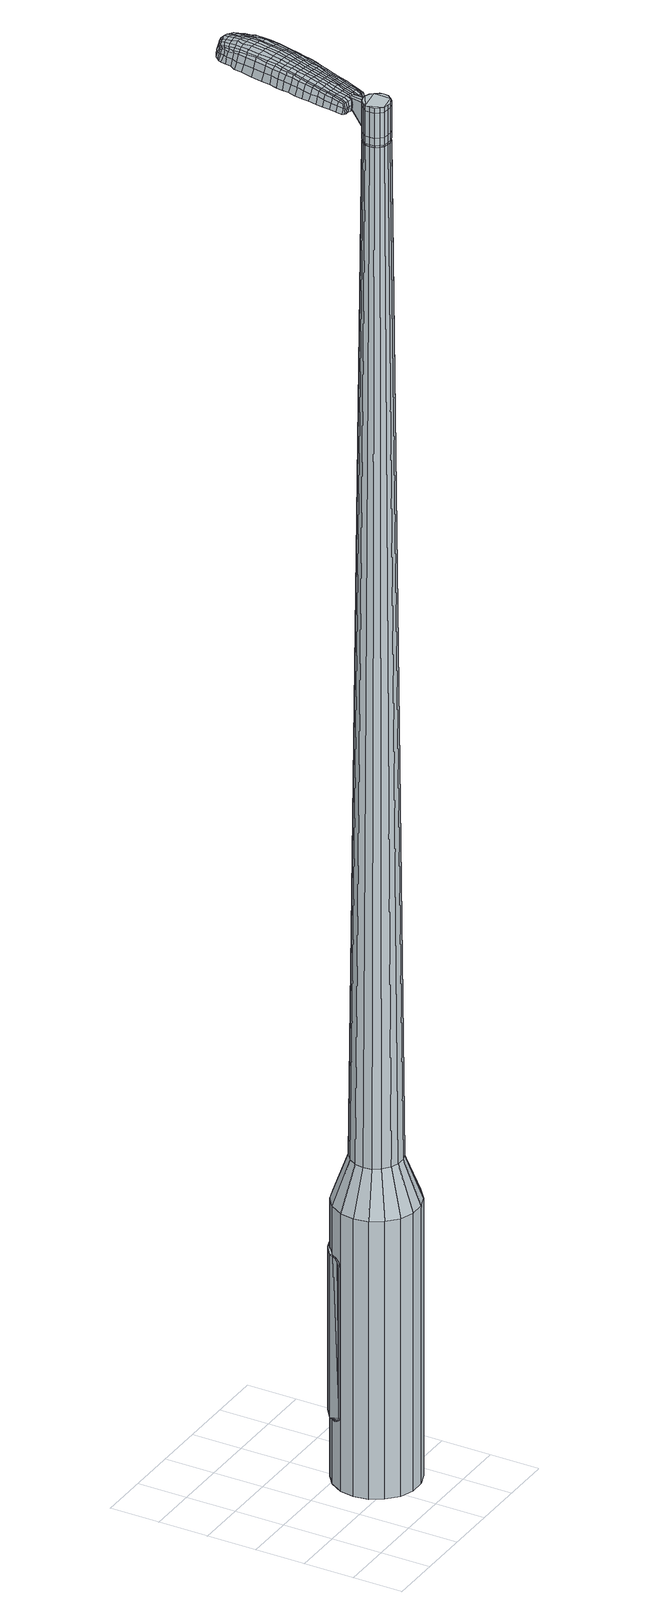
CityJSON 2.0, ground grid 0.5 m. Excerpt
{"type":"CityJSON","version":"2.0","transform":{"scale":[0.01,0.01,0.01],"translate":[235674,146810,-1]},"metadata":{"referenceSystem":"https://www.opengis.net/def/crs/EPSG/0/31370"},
"CityObjects":{
"object1":{"type":"GenericCityObject","attributes":{"cluster":643,"mean_distance_to_centroid":0.268,"new_centroid_x":235675.2,"new_centroid_y":146810.69,"mean_distance_to_camera":6.37,"H1":7.2,"H2":6.09,"Z_final":112.77,"cluster2":-1,"proj_x":235676.75,"proj_y":146810.96,"id_line":88692,"bearing_l":170.05,"distance":1.58,"orientation":"right","G_obj":80.05},"geometry":[{"type":"MultiSurface","lod":"2","boundaries":[[[0,1,2,3]],[[1,4,5,2]],[[4,6,7,5]],[[6,8,9,7]],[[8,10,11,9]],[[10,12,13,11]],[[12,14,15,13]],[[14,16,17,15]],[[16,18,19,17]],[[18,20,21,19]],[[20,22,23,21]],[[22,24,25,23]],[[24,26,27,25]],[[26,28,29,27]],[[28,30,31,29]],[[30,32,33,31]],[[32,34,35,33]],[[34,0,3,35]],[[36,37,38,39]],[[38,40,41,42]],[[41,43,42]],[[42,44,45,46]],[[45,47,46]],[[46,48,49,50]],[[49,51,50]],[[42,46,50,38]],[[50,52,39,38]],[[53,36,39]],[[2,5,7,35]],[[7,9,11,15]],[[11,13,15]],[[15,17,19,23]],[[19,21,23]],[[23,25,27,31]],[[27,29,31]],[[15,23,31,7]],[[31,33,35,7]],[[3,2,35]],[[1,0,54,55]],[[0,34,56,54]],[[34,32,57,56]],[[32,30,58,57]],[[30,28,59,58]],[[28,26,60,59]],[[26,24,61,60]],[[24,22,62,61]],[[22,20,63,62]],[[20,18,64,63]],[[18,16,65,64]],[[16,14,66,65]],[[14,12,67,66]],[[12,10,68,67]],[[10,8,69,68]],[[8,6,70,69]],[[6,4,71,70]],[[4,1,55,71]],[[55,54,72,73]],[[54,56,74,72]],[[56,57,75,74]],[[57,58,76,75]],[[58,59,77,76]],[[59,60,78,77]],[[60,61,79,78]],[[61,62,80,79]],[[62,63,81,80]],[[63,64,82,81]],[[64,65,83,82]],[[65,66,84,83]],[[66,67,85,84]],[[67,68,86,85]],[[68,69,87,86]],[[69,70,88,87]],[[70,71,89,88]],[[71,55,73,89]],[[90,91,92,73]],[[93,94,91,90]],[[95,96,94,93]],[[76,97,96,95]],[[98,99,97,76]],[[78,100,99,98]],[[101,102,100,78]],[[80,103,102,101]],[[104,105,103,80]],[[82,106,105,104]],[[83,107,106,82]],[[108,109,107,83]],[[110,111,109,108]],[[112,113,111,110]],[[114,115,113,112]],[[116,117,115,114]],[[89,118,117,116]],[[73,92,118,89]],[[119,120,121,122]],[[123,119,122,124]],[[125,123,124,126]],[[127,125,126,128]],[[129,127,128,130]],[[131,129,130,132]],[[133,131,132,134]],[[135,133,134,136]],[[137,135,136,138]],[[139,137,138,140]],[[141,139,140,142]],[[143,141,142,144]],[[145,143,144,146]],[[147,145,146,148]],[[149,147,148,150]],[[151,149,150,152]],[[72,90,73]],[[72,74,93,90]],[[74,75,95,93]],[[75,76,95]],[[77,98,76]],[[77,78,98]],[[79,101,78]],[[79,80,101]],[[81,104,80]],[[81,82,104]],[[84,108,83]],[[84,85,110,108]],[[85,86,112,110]],[[86,87,114,112]],[[87,88,116,114]],[[88,89,116]],[[153,92,91]],[[154,117,118]],[[154,155,115,117]],[[155,156,113,115]],[[156,157,111,113]],[[157,158,109,111]],[[158,107,109]],[[159,105,106]],[[159,103,105]],[[160,102,103]],[[160,100,102]],[[161,99,100]],[[161,97,99]],[[162,96,97]],[[162,163,94,96]],[[163,153,91,94]],[[39,52,151,164]],[[92,153,165,152]],[[53,39,164,120]],[[153,163,121,165]],[[36,53,120,119]],[[163,162,122,121]],[[37,36,119,123]],[[162,97,124,122]],[[38,37,123,125]],[[97,161,126,124]],[[40,38,125,127]],[[161,100,128,126]],[[41,40,127,129]],[[100,160,130,128]],[[43,41,129,131]],[[160,103,132,130]],[[42,43,131,133]],[[103,159,134,132]],[[44,42,133,135]],[[159,106,136,134]],[[45,44,135,137]],[[106,107,138,136]],[[47,45,137,139]],[[107,158,140,138]],[[46,47,139,141]],[[158,157,142,140]],[[48,46,141,143]],[[157,156,144,142]],[[49,48,143,145]],[[156,155,146,144]],[[51,49,145,147]],[[155,154,148,146]],[[50,51,147,149]],[[154,118,150,148]],[[52,50,149,151]],[[118,92,152,150]],[[151,152,166,167]],[[152,165,168,166]],[[165,121,169,168]],[[121,120,170,169]],[[120,164,171,170]],[[164,151,167,171]],[[172,173,174,175]],[[176,172,175,177]],[[172,176,178,179]],[[173,172,179,180]],[[181,182,183,184]],[[185,181,184,186]],[[181,185,187,188]],[[182,181,188,189]],[[190,191,192,193]],[[194,190,193,195]],[[190,194,196,197]],[[191,190,197,198]],[[199,200,201,202]],[[203,199,202,204]],[[199,203,205,206]],[[200,199,206,207]],[[208,209,210,211]],[[212,208,211,213]],[[208,212,214,215]],[[209,208,215,216]],[[217,218,219,220]],[[221,217,220,222]],[[217,221,223,224]],[[218,217,224,225]],[[226,227,228,229]],[[218,226,229,219]],[[226,218,225,230]],[[227,226,230,231]],[[232,233,234,235]],[[227,232,235,228]],[[232,227,231,236]],[[233,232,236,237]],[[238,176,177,239]],[[233,238,239,234]],[[238,233,237,240]],[[176,238,240,178]],[[241,242,243,244]],[[245,241,244,246]],[[241,245,247,248]],[[242,241,248,249]],[[250,251,252,253]],[[242,250,253,243]],[[250,242,249,254]],[[251,250,254,255]],[[256,257,258,259]],[[251,256,259,252]],[[256,251,255,260]],[[257,256,260,261]],[[262,263,264,265]],[[257,262,265,258]],[[262,257,261,266]],[[263,262,266,267]],[[268,173,180,269]],[[263,268,269,264]],[[268,263,267,270]],[[173,268,270,174]],[[271,272,273,274]],[[275,271,274,276]],[[271,275,277,278]],[[272,271,278,279]],[[280,281,282,283]],[[272,280,283,273]],[[280,272,279,284]],[[281,280,284,285]],[[286,287,288,289]],[[281,286,289,282]],[[286,281,285,290]],[[287,286,290,291]],[[292,185,186,293]],[[287,292,293,288]],[[292,287,291,294]],[[185,292,294,187]],[[295,296,297,298]],[[299,295,298,300]],[[295,299,301,302]],[[296,295,302,303]],[[304,305,306,307]],[[296,304,307,297]],[[304,296,303,308]],[[305,304,308,309]],[[310,311,312,313]],[[305,310,313,306]],[[310,305,309,314]],[[311,310,314,315]],[[316,317,318,319]],[[311,316,319,312]],[[316,311,315,320]],[[317,316,320,321]],[[322,182,189,323]],[[317,322,323,318]],[[322,317,321,324]],[[182,322,324,183]],[[325,211,210,326]],[[327,325,326,328]],[[325,327,329,330]],[[211,325,330,213]],[[331,327,328,332]],[[333,331,332,334]],[[331,333,335,336]],[[327,331,336,329]],[[337,333,334,338]],[[339,337,338,340]],[[337,339,341,342]],[[333,337,342,335]],[[343,339,340,344]],[[345,343,344,346]],[[343,345,347,348]],[[339,343,348,341]],[[349,345,346,350]],[[200,349,350,201]],[[349,200,207,351]],[[345,349,351,347]],[[352,353,198,197]],[[354,352,197,196]],[[352,354,355,356]],[[353,352,356,357]],[[358,359,357,356]],[[360,358,356,355]],[[358,360,361,362]],[[359,358,362,363]],[[364,365,363,362]],[[366,364,362,361]],[[364,366,367,368]],[[365,364,368,369]],[[370,371,369,368]],[[372,370,368,367]],[[370,372,205,203]],[[371,370,203,204]],[[373,374,375,376]],[[275,373,376,277]],[[373,275,276,377]],[[374,373,377,378]],[[379,194,195,380]],[[374,379,380,375]],[[379,374,378,381]],[[194,379,381,196]],[[382,383,384,385]],[[221,382,385,223]],[[382,221,222,386]],[[383,382,386,387]],[[388,389,390,391]],[[383,388,391,384]],[[388,383,387,392]],[[389,388,392,393]],[[394,191,198,395]],[[389,394,395,390]],[[394,389,393,396]],[[191,394,396,192]],[[397,398,399,400]],[[179,397,400,180]],[[397,179,178,401]],[[398,397,401,402]],[[403,404,405,406]],[[398,403,406,399]],[[403,398,402,407]],[[404,403,407,408]],[[409,202,201,410]],[[404,409,410,405]],[[409,404,408,411]],[[202,409,411,204]],[[412,413,414,415]],[[184,412,415,186]],[[412,184,183,416]],[[413,412,416,417]],[[418,206,205,419]],[[413,418,419,414]],[[418,413,417,420]],[[206,418,420,207]],[[421,422,423,424]],[[299,421,424,301]],[[421,299,300,425]],[[422,421,425,426]],[[427,212,213,428]],[[422,427,428,423]],[[427,422,426,429]],[[212,427,429,214]],[[430,431,432,433]],[[245,430,433,247]],[[430,245,246,434]],[[431,430,434,435]],[[436,437,438,439]],[[431,436,439,432]],[[436,431,435,440]],[[437,436,440,441]],[[442,209,216,443]],[[437,442,443,438]],[[442,437,441,444]],[[209,442,444,210]],[[445,446,435,434]],[[244,445,434,246]],[[445,244,243,447]],[[446,445,447,448]],[[449,450,441,440]],[[446,449,440,435]],[[449,446,448,451]],[[450,449,451,452]],[[453,326,210,444]],[[450,453,444,441]],[[453,450,452,454]],[[326,453,454,328]],[[455,456,457,458]],[[302,455,458,303]],[[455,302,301,424]],[[456,455,424,423]],[[459,330,329,460]],[[456,459,460,457]],[[459,456,423,428]],[[330,459,428,213]],[[461,462,448,447]],[[253,461,447,243]],[[461,253,252,463]],[[462,461,463,464]],[[465,466,452,451]],[[462,465,451,448]],[[465,462,464,467]],[[466,465,467,468]],[[469,332,328,454]],[[466,469,454,452]],[[469,466,468,470]],[[332,469,470,334]],[[471,472,473,474]],[[308,471,474,309]],[[471,308,303,458]],[[472,471,458,457]],[[475,336,335,476]],[[472,475,476,473]],[[475,472,457,460]],[[336,475,460,329]],[[477,478,464,463]],[[259,477,463,252]],[[477,259,258,479]],[[478,477,479,480]],[[481,482,468,467]],[[478,481,467,464]],[[481,478,480,483]],[[482,481,483,484]],[[485,338,334,470]],[[482,485,470,468]],[[485,482,484,486]],[[338,485,486,340]],[[487,488,489,490]],[[314,487,490,315]],[[487,314,309,474]],[[488,487,474,473]],[[491,342,341,492]],[[488,491,492,489]],[[491,488,473,476]],[[342,491,476,335]],[[493,494,480,479]],[[265,493,479,258]],[[493,265,264,495]],[[494,493,495,496]],[[497,498,484,483]],[[494,497,483,480]],[[497,494,496,499]],[[498,497,499,500]],[[501,344,340,486]],[[498,501,486,484]],[[501,498,500,502]],[[344,501,502,346]],[[503,504,505,506]],[[320,503,506,321]],[[503,320,315,490]],[[504,503,490,489]],[[507,348,347,508]],[[504,507,508,505]],[[507,504,489,492]],[[348,507,492,341]],[[509,510,496,495]],[[269,509,495,264]],[[509,269,180,400]],[[510,509,400,399]],[[511,512,500,499]],[[510,511,499,496]],[[511,510,399,406]],[[512,511,406,405]],[[513,350,346,502]],[[512,513,502,500]],[[513,512,405,410]],[[350,513,410,201]],[[514,515,417,416]],[[324,514,416,183]],[[514,324,321,506]],[[515,514,506,505]],[[516,351,207,420]],[[515,516,420,417]],[[516,515,505,508]],[[351,516,508,347]],[[517,518,378,377]],[[274,517,377,276]],[[517,274,273,519]],[[518,517,519,520]],[[521,354,196,381]],[[518,521,381,378]],[[521,518,520,522]],[[354,521,522,355]],[[523,524,525,526]],[[224,523,526,225]],[[523,224,223,385]],[[524,523,385,384]],[[527,528,529,530]],[[524,527,530,525]],[[527,524,384,391]],[[528,527,391,390]],[[531,353,357,532]],[[528,531,532,529]],[[531,528,390,395]],[[353,531,395,198]],[[533,534,520,519]],[[283,533,519,273]],[[533,283,282,535]],[[534,533,535,536]],[[537,360,355,522]],[[534,537,522,520]],[[537,534,536,538]],[[360,537,538,361]],[[539,540,541,542]],[[230,539,542,231]],[[539,230,225,526]],[[540,539,526,525]],[[543,544,545,546]],[[540,543,546,541]],[[543,540,525,530]],[[544,543,530,529]],[[547,359,363,548]],[[544,547,548,545]],[[547,544,529,532]],[[359,547,532,357]],[[549,550,536,535]],[[289,549,535,282]],[[549,289,288,551]],[[550,549,551,552]],[[553,366,361,538]],[[550,553,538,536]],[[553,550,552,554]],[[366,553,554,367]],[[555,556,557,558]],[[236,555,558,237]],[[555,236,231,542]],[[556,555,542,541]],[[559,560,561,562]],[[556,559,562,557]],[[559,556,541,546]],[[560,559,546,545]],[[563,365,369,564]],[[560,563,564,561]],[[563,560,545,548]],[[365,563,548,363]],[[565,566,552,551]],[[293,565,551,288]],[[565,293,186,415]],[[566,565,415,414]],[[567,372,367,554]],[[566,567,554,552]],[[567,566,414,419]],[[372,567,419,205]],[[568,569,402,401]],[[240,568,401,178]],[[568,240,237,558]],[[569,568,558,557]],[[570,571,408,407]],[[569,570,407,402]],[[570,569,557,562]],[[571,570,562,561]],[[572,371,204,411]],[[571,572,411,408]],[[572,571,561,564]],[[371,572,564,369]],[[573,574,575,576]],[[576,575,577,578]],[[579,577,575,580]],[[580,575,574,581]],[[582,583,584,585]],[[585,584,586,587]],[[588,586,584,589]],[[589,584,583,590]],[[591,592,593,594]],[[594,593,595,596]],[[597,595,593,598]],[[598,593,592,599]],[[600,601,602,603]],[[603,602,604,605]],[[606,604,602,607]],[[607,602,601,608]],[[609,610,611,612]],[[612,611,613,614]],[[615,613,611,616]],[[616,611,610,617]],[[618,619,620,621]],[[621,620,622,623]],[[624,622,620,625]],[[625,620,619,626]],[[627,628,629,630]],[[630,629,619,618]],[[626,619,629,631]],[[631,629,628,632]],[[633,634,635,636]],[[636,635,628,627]],[[632,628,635,637]],[[637,635,634,638]],[[578,577,639,640]],[[640,639,634,633]],[[638,634,639,641]],[[641,639,577,579]],[[642,643,644,645]],[[645,644,646,647]],[[648,646,644,649]],[[649,644,643,650]],[[651,652,653,654]],[[654,653,643,642]],[[650,643,653,655]],[[655,653,652,656]],[[657,658,659,660]],[[660,659,652,651]],[[656,652,659,661]],[[661,659,658,662]],[[663,664,665,666]],[[666,665,658,657]],[[662,658,665,667]],[[667,665,664,668]],[[581,574,669,670]],[[670,669,664,663]],[[668,664,669,671]],[[671,669,574,573]],[[672,673,674,675]],[[675,674,676,677]],[[678,676,674,679]],[[679,674,673,680]],[[681,682,683,684]],[[684,683,673,672]],[[680,673,683,685]],[[685,683,682,686]],[[687,688,689,690]],[[690,689,682,681]],[[686,682,689,691]],[[691,689,688,692]],[[587,586,693,694]],[[694,693,688,687]],[[692,688,693,695]],[[695,693,586,588]],[[696,697,698,699]],[[699,698,700,701]],[[702,700,698,703]],[[703,698,697,704]],[[705,706,707,708]],[[708,707,697,696]],[[704,697,707,709]],[[709,707,706,710]],[[711,712,713,714]],[[714,713,706,705]],[[710,706,713,715]],[[715,713,712,716]],[[717,718,719,720]],[[720,719,712,711]],[[716,712,719,721]],[[721,719,718,722]],[[590,583,723,724]],[[724,723,718,717]],[[722,718,723,725]],[[725,723,583,582]],[[609,612,726,727]],[[727,726,728,729]],[[730,728,726,731]],[[731,726,612,614]],[[729,728,732,733]],[[733,732,734,735]],[[736,734,732,737]],[[737,732,728,730]],[[735,734,738,739]],[[739,738,740,741]],[[742,740,738,743]],[[743,738,734,736]],[[741,740,744,745]],[[745,744,746,747]],[[748,746,744,749]],[[749,744,740,742]],[[747,746,750,751]],[[751,750,601,600]],[[608,601,750,752]],[[752,750,746,748]],[[599,753,754,598]],[[598,754,755,597]],[[756,755,754,757]],[[757,754,753,758]],[[758,759,760,757]],[[757,760,761,756]],[[762,761,760,763]],[[763,760,759,764]],[[764,765,766,763]],[[763,766,767,762]],[[768,767,766,769]],[[769,766,765,770]],[[770,771,772,769]],[[769,772,773,768]],[[606,773,772,604]],[[604,772,771,605]],[[774,775,776,777]],[[777,776,676,678]],[[677,676,776,778]],[[778,776,775,779]],[[596,595,780,781]],[[781,780,775,774]],[[779,775,780,782]],[[782,780,595,597]],[[783,784,785,786]],[[786,785,622,624]],[[623,622,785,787]],[[787,785,784,788]],[[789,790,791,792]],[[792,791,784,783]],[[788,784,791,793]],[[793,791,790,794]],[[599,592,795,796]],[[796,795,790,789]],[[794,790,795,797]],[[797,795,592,591]],[[798,799,800,801]],[[801,800,580,581]],[[579,580,800,802]],[[802,800,799,803]],[[804,805,806,807]],[[807,806,799,798]],[[803,799,806,808]],[[808,806,805,809]],[[600,603,810,811]],[[811,810,805,804]],[[809,805,810,812]],[[812,810,603,605]],[[813,814,815,816]],[[816,815,585,587]],[[582,585,815,817]],[[817,815,814,818]],[[606,607,819,820]],[[820,819,814,813]],[[818,814,819,821]],[[821,819,607,608]],[[822,823,700,824]],[[824,700,702]],[[701,700,823,825]],[[614,613,826,827]],[[827,826,823,822]],[[825,823,826,828]],[[828,826,613,615]],[[829,830,831,832]],[[832,831,646,648]],[[647,646,831,833]],[[833,831,830,834]],[[835,836,837,838]],[[838,837,830,829]],[[834,830,837,839]],[[839,837,836,840]],[[617,610,841,842]],[[842,841,836,835]],[[840,836,841,843]],[[843,841,610,609]],[[834,844,845,833]],[[833,845,645,647]],[[642,645,845,846]],[[846,845,844,847]],[[840,848,849,839]],[[839,849,844,834]],[[847,844,849,850]],[[850,849,848,851]],[[609,727,852,843]],[[843,852,848,840]],[[851,848,852,853]],[[853,852,727,729]],[[854,855,856,857]],[[857,856,703,704]],[[702,703,856,824]],[[824,856,855,822]],[[730,731,858,859]],[[859,858,855,854]],[[822,855,858,827]],[[827,858,731,614]],[[847,860,861,846]],[[846,861,654,642]],[[651,654,861,862]],[[862,861,860,863]],[[851,864,865,850]],[[850,865,860,847]],[[863,860,865,866]],[[866,865,864,867]],[[729,733,868,853]],[[853,868,864,851]],[[867,864,868,869]],[[869,868,733,735]],[[870,871,872,873]],[[873,872,709,710]],[[704,709,872,857]],[[857,872,871,854]],[[736,737,874,875]],[[875,874,871,870]],[[854,871,874,859]],[[859,874,737,730]],[[863,876,877,862]],[[862,877,660,651]],[[657,660,877,878]],[[877,876,878]],[[867,879,880,866]],[[866,880,876,863]],[[878,876,880,881]],[[881,880,879,882]],[[735,739,883,869]],[[869,883,879,867]],[[882,879,883,884]],[[884,883,739,741]],[[885,886,887,888]],[[888,887,715,716]],[[710,715,887,873]],[[873,887,886,870]],[[742,743,889,890]],[[890,889,886,885]],[[870,886,889,875]],[[875,889,743,736]],[[891,892,878]],[[878,892,666,657]],[[663,666,892,893]],[[893,892,891,894]],[[882,895,896,881]],[[881,896,891,878]],[[894,891,896,897]],[[897,896,895,898]],[[741,745,899,884]],[[884,899,895,882]],[[898,895,899,900]],[[900,899,745,747]],[[901,902,903,904]],[[904,903,721,722]],[[716,721,903,888]],[[888,903,902,885]],[[748,749,905,906]],[[906,905,902,901]],[[885,902,905,890]],[[890,905,749,742]],[[894,907,908,893]],[[893,908,670,663]],[[581,670,908,801]],[[801,908,907,798]],[[898,909,910,897]],[[897,910,907,894]],[[798,907,910,807]],[[807,910,909,804]],[[747,751,911,900]],[[900,911,909,898]],[[804,909,911,811]],[[811,911,751,600]],[[818,912,913,817]],[[817,913,725,582]],[[722,725,913,904]],[[904,913,912,901]],[[608,752,914,821]],[[821,914,912,818]],[[901,912,914,906]],[[906,914,752,748]],[[779,915,916,778]],[[778,916,675,677]],[[672,675,916,917]],[[917,916,915,918]],[[597,755,919,782]],[[782,919,915,779]],[[918,915,919,920]],[[920,919,755,756]],[[921,922,923,924]],[[924,923,625,626]],[[624,625,923,786]],[[786,923,922,783]],[[925,926,927,928]],[[928,927,922,921]],[[783,922,927,792]],[[792,927,926,789]],[[758,753,929,930]],[[930,929,926,925]],[[789,926,929,796]],[[796,929,753,599]],[[918,931,932,917]],[[917,932,684,672]],[[681,684,932,933]],[[933,932,931,934]],[[756,761,935,920]],[[920,935,931,918]],[[934,931,935,936]],[[936,935,761,762]],[[937,938,939,940]],[[940,939,631,632]],[[626,631,939,924]],[[924,939,938,921]],[[941,942,943,944]],[[944,943,938,937]],[[921,938,943,928]],[[928,943,942,925]],[[764,759,945,946]],[[946,945,942,941]],[[925,942,945,930]],[[930,945,759,758]],[[934,947,948,933]],[[933,948,690,681]],[[687,690,948,949]],[[949,948,947,950]],[[762,767,951,936]],[[936,951,947,934]],[[950,947,951,952]],[[952,951,767,768]],[[953,954,955,956]],[[956,955,637,638]],[[632,637,955,940]],[[940,955,954,937]],[[957,958,959,960]],[[960,959,954,953]],[[937,954,959,944]],[[944,959,958,941]],[[770,765,961,962]],[[962,961,958,957]],[[941,958,961,946]],[[946,961,765,764]],[[950,963,964,949]],[[949,964,694,687]],[[587,694,964,816]],[[816,964,963,813]],[[768,773,965,952]],[[952,965,963,950]],[[813,963,965,820]],[[820,965,773,606]],[[803,966,967,802]],[[802,967,641,579]],[[638,641,967,956]],[[956,967,966,953]],[[809,968,969,808]],[[808,969,966,803]],[[953,966,969,960]],[[960,969,968,957]],[[605,771,970,812]],[[812,970,968,809]],[[957,968,970,962]],[[962,970,771,770]],[[573,576,175,174]],[[576,578,177,175]],[[588,589,188,187]],[[589,590,189,188]],[[591,594,193,192]],[[594,596,195,193]],[[615,616,215,214]],[[616,617,216,215]],[[618,621,220,219]],[[621,623,222,220]],[[627,630,229,228]],[[630,618,219,229]],[[633,636,235,234]],[[636,627,228,235]],[[578,640,239,177]],[[640,633,234,239]],[[648,649,248,247]],[[649,650,249,248]],[[650,655,254,249]],[[655,656,255,254]],[[656,661,260,255]],[[661,662,261,260]],[[662,667,266,261]],[[667,668,267,266]],[[668,671,270,267]],[[671,573,174,270]],[[678,679,278,277]],[[679,680,279,278]],[[680,685,284,279]],[[685,686,285,284]],[[686,691,290,285]],[[691,692,291,290]],[[692,695,294,291]],[[695,588,187,294]],[[696,699,298,297]],[[699,701,300,298]],[[705,708,307,306]],[[708,696,297,307]],[[711,714,313,312]],[[714,705,306,313]],[[717,720,319,318]],[[720,711,312,319]],[[590,724,323,189]],[[724,717,318,323]],[[774,777,376,375]],[[777,678,277,376]],[[596,781,380,195]],[[781,774,375,380]],[[623,787,386,222]],[[787,788,387,386]],[[788,793,392,387]],[[793,794,393,392]],[[794,797,396,393]],[[797,591,192,396]],[[701,425,300]],[[701,825,426,425]],[[825,828,429,426]],[[828,615,214,429]],[[829,832,433,432]],[[832,648,247,433]],[[835,838,439,438]],[[838,829,432,439]],[[617,842,443,216]],[[842,835,438,443]],[[971,972,973,974]],[[975,976,974,973]],[[977,978,979,980]],[[981,982,983,984]],[[972,985,986,973]],[[987,975,973,986]],[[988,977,980,989]],[[990,991,982,981]],[[985,992,993,986]],[[993,994,987,986]],[[995,988,989,996]],[[997,991,990,998]],[[992,999,1000,993]],[[1000,1001,994,993]],[[1002,995,996,1003]],[[1004,997,998,1005]],[[1006,1007,1008,1009]],[[1010,1011,1007,1006]],[[1010,1012,1013,1011]],[[1012,1014,1015,1013]],[[1016,1017,1018,1019]],[[1020,1021,1017,1016]],[[1022,1023,1021,1020]],[[1024,1025,1023,1022]],[[1019,1008,1007,1016]],[[1016,1007,1011,1020]],[[1011,1013,1022,1020]],[[1013,1015,1024,1022]],[[980,979,976,975]],[[989,980,975,987]],[[994,996,989,987]],[[1001,1003,996,994]],[[981,984,978,977]],[[990,981,977,988]],[[998,990,988,995]],[[1005,998,995,1002]],[[982,1006,1009,983]],[[991,1010,1006,982]],[[1012,1010,991,997]],[[1014,1012,997,1004]],[[1026,1027,1028,1029]],[[1028,1030,1031,1032]],[[1028,1032,1033,1034]],[[1028,1034,1029]],[[1035,1026,1029,1036]],[[1037,1036,1029,1038]],[[1039,1038,1029]],[[1040,1028,1027,1041]],[[1042,1040,1041,1043]],[[1044,1042,1043,1045]],[[1046,1044,1045,1047]],[[1048,1046,1047,1049]],[[1049,1050,1051,1052]],[[1049,1052,1053,1054]],[[1049,1054,1055,1056]],[[1055,1057,1058,1059]],[[1055,1059,1060,1061]],[[1055,1061,1056]],[[1049,1056,1048]],[[1062,1063,1027,1026]],[[1064,1065,1030,1028]],[[1066,1067,1039,1029]],[[1063,1068,1041,1027]],[[1069,1064,1028,1040]],[[1068,1070,1043,1041]],[[1071,1069,1040,1042]],[[1070,1072,1045,1043]],[[1073,1071,1042,1044]],[[1072,1074,1047,1045]],[[1075,1073,1044,1046]],[[1074,1076,1049,1047]],[[1077,1075,1046,1048]],[[1076,1078,1050,1049]],[[1079,1080,1057,1055]],[[1081,1077,1048,1056]],[[1051,1050,1078,1082]],[[1052,1051,1082,1083]],[[1053,1052,1083,1084]],[[1054,1053,1084,1085]],[[1055,1054,1085,1079]],[[1086,1062,1026,1035]],[[1087,1086,1035,1036]],[[1088,1087,1036,1037]],[[1089,1088,1037,1038]],[[1067,1089,1038,1039]],[[1031,1030,1065,1090]],[[1058,1057,1080,1091]],[[1032,1031,1090,1092]],[[1033,1032,1092,1093]],[[1034,1033,1093,1094]],[[1029,1034,1094,1066]],[[1059,1058,1091,1095]],[[1060,1059,1095,1096]],[[1061,1060,1096,1097]],[[1056,1061,1097,1081]]]}]}
},
"vertices":[
[125,112,384],[139,107,384],[139,107,96],[125,112,96],[151,98,384],[151,98,96],[158,85,384],[158,85,96],[160,71,384],[160,71,96],[158,56,384],[158,56,96],[151,44,384],[151,44,96],[139,34,384],[139,34,96],[126,29,384],[126,29,96],[111,29,384],[111,29,96],[97,34,384],[97,34,96],[86,44,384],[86,44,96],[78,56,384],[78,56,96],[76,71,384],[76,71,96],[78,85,384],[78,85,96],[86,98,384],[86,98,96],[97,107,384],[97,107,96],[111,112,384],[111,112,96],[111,82,1524],[108,79,1524],[105,75,1524],[120,84,1524],[105,71,1524],[105,66,1524],[111,59,1524],[108,62,1524],[116,58,1524],[120,58,1524],[128,62,1524],[125,59,1524],[131,66,1524],[132,71,1524],[128,79,1524],[131,75,1524],[125,82,1524],[116,84,1524],[122,96,429],[131,93,429],[114,96,429],[106,93,429],[99,87,429],[94,79,429],[93,71,429],[94,62,429],[99,55,429],[106,49,429],[114,46,429],[123,46,429],[131,49,429],[137,55,429],[142,62,429],[143,71,429],[142,79,429],[137,87,429],[120,84,1483],[125,82,1483],[116,84,1483],[111,82,1483],[108,79,1483],[105,75,1483],[105,71,1483],[105,66,1483],[108,62,1483],[111,59,1483],[116,58,1483],[120,58,1483],[125,59,1483],[128,62,1483],[131,66,1483],[132,71,1483],[131,75,1483],[128,79,1483],[120,83,1483],[120,83,1485],[125,82,1485],[116,83,1483],[116,83,1485],[112,82,1483],[112,82,1485],[108,79,1485],[106,75,1483],[106,75,1485],[105,71,1485],[106,66,1483],[106,66,1485],[108,62,1485],[112,60,1483],[112,60,1485],[116,58,1485],[120,58,1485],[125,60,1483],[125,60,1485],[128,63,1483],[128,63,1485],[130,66,1483],[130,66,1485],[131,71,1483],[131,71,1485],[130,75,1483],[130,75,1485],[128,79,1485],[111,82,1519],[116,84,1519],[116,84,1493],[111,82,1493],[108,79,1519],[108,79,1493],[105,75,1519],[105,75,1493],[105,71,1519],[105,71,1493],[105,66,1519],[105,66,1493],[108,62,1519],[108,62,1493],[111,59,1519],[111,59,1493],[116,58,1519],[116,58,1493],[120,58,1519],[120,58,1493],[125,59,1519],[125,59,1493],[128,62,1519],[128,62,1493],[131,66,1519],[131,66,1493],[132,71,1519],[132,71,1493],[131,75,1519],[131,75,1493],[128,79,1519],[128,79,1493],[125,82,1519],[125,82,1493],[120,84,1485],[131,75,1485],[132,71,1485],[131,66,1485],[128,62,1485],[125,59,1485],[111,59,1485],[105,66,1485],[105,75,1485],[111,82,1485],[116,84,1485],[120,84,1519],[120,84,1493],[127,102,1513],[127,102,1518],[124,102,1513],[121,103,1513],[121,103,1518],[124,102,1518],[156,172,1519],[154,165,1518],[156,166,1509],[157,173,1510],[157,180,1519],[159,181,1510],[156,180,1526],[154,171,1525],[153,164,1525],[118,179,1519],[117,172,1518],[118,171,1525],[119,178,1525],[119,187,1519],[120,186,1526],[118,189,1510],[117,180,1510],[116,173,1509],[148,248,1519],[151,247,1519],[152,248,1513],[148,249,1513],[144,248,1519],[144,249,1513],[143,246,1524],[147,247,1524],[151,246,1524],[135,175,1530],[134,168,1529],[137,167,1529],[138,175,1530],[137,184,1531],[140,184,1531],[133,185,1530],[131,176,1530],[130,169,1529],[121,96,1512],[124,95,1512],[124,96,1517],[122,97,1517],[118,96,1512],[119,97,1517],[118,97,1506],[121,97,1506],[124,96,1506],[165,231,1519],[164,227,1519],[166,228,1512],[166,231,1512],[164,233,1518],[166,234,1512],[164,233,1522],[163,231,1523],[163,227,1524],[164,222,1519],[164,217,1519],[165,218,1512],[166,223,1512],[163,222,1524],[162,217,1525],[163,211,1519],[162,203,1519],[163,204,1511],[165,212,1511],[161,211,1526],[160,203,1526],[160,192,1519],[161,193,1510],[158,191,1526],[139,100,1513],[141,107,1513],[139,107,1518],[138,100,1517],[137,95,1512],[137,96,1516],[138,95,1506],[140,101,1507],[142,108,1507],[142,115,1514],[144,122,1515],[143,122,1520],[141,114,1519],[144,116,1507],[146,123,1507],[146,129,1515],[148,137,1516],[146,136,1522],[144,129,1521],[147,130,1508],[149,138,1508],[149,144,1517],[151,151,1517],[149,150,1524],[148,143,1523],[151,145,1508],[153,152,1509],[153,158,1518],[151,157,1524],[154,159,1509],[130,238,1519],[129,234,1519],[130,234,1524],[131,237,1523],[131,240,1518],[131,239,1522],[130,241,1512],[128,239,1512],[127,236,1512],[127,230,1519],[126,224,1519],[127,223,1525],[128,229,1524],[126,231,1512],[125,225,1512],[124,218,1519],[123,210,1519],[124,209,1526],[126,217,1526],[123,220,1511],[122,212,1511],[121,199,1519],[122,198,1526],[120,201,1510],[109,106,1513],[110,113,1513],[109,114,1507],[108,107,1507],[109,100,1512],[108,101,1506],[110,101,1516],[110,105,1517],[111,112,1518],[111,121,1514],[112,128,1515],[111,129,1507],[110,122,1507],[112,120,1519],[113,127,1520],[112,135,1515],[113,143,1516],[112,144,1508],[111,137,1508],[114,134,1521],[115,142,1522],[114,150,1517],[115,157,1517],[114,159,1509],[113,152,1508],[115,149,1523],[116,156,1524],[116,165,1518],[115,166,1509],[117,163,1524],[123,102,1519],[125,102,1519],[124,109,1520],[126,109,1520],[121,110,1520],[120,103,1519],[125,117,1522],[128,116,1522],[126,124,1523],[129,124,1523],[123,125,1523],[122,117,1521],[128,131,1524],[130,131,1524],[129,139,1525],[132,138,1525],[126,139,1525],[124,132,1524],[130,146,1526],[133,146,1526],[131,153,1527],[134,153,1527],[128,154,1527],[127,147,1526],[133,161,1528],[136,160,1528],[129,161,1528],[147,244,1527],[151,243,1527],[143,243,1526],[142,239,1527],[146,239,1528],[150,238,1528],[145,233,1529],[149,232,1529],[141,233,1528],[140,226,1530],[144,226,1530],[147,225,1530],[142,218,1531],[146,218,1531],[138,219,1530],[137,210,1531],[141,209,1531],[145,209,1531],[139,197,1531],[142,196,1531],[135,197,1531],[132,242,1518],[134,244,1519],[134,245,1513],[131,243,1513],[132,240,1523],[135,242,1523],[139,246,1519],[138,247,1513],[139,244,1524],[164,235,1518],[163,238,1518],[162,237,1523],[163,234,1523],[165,236,1513],[164,239,1513],[161,241,1519],[158,244,1519],[158,242,1524],[160,239,1523],[161,242,1513],[158,245,1513],[155,246,1519],[155,244,1524],[155,247,1513],[152,171,1528],[151,172,1528],[149,165,1528],[151,164,1527],[154,180,1528],[152,180,1529],[148,173,1529],[145,173,1530],[143,166,1529],[146,165,1528],[150,181,1529],[147,182,1530],[142,174,1530],[140,167,1529],[143,183,1531],[121,177,1528],[123,177,1529],[124,186,1529],[122,186,1528],[120,170,1527],[122,170,1528],[127,176,1529],[128,185,1530],[126,169,1528],[109,98,1512],[111,97,1512],[112,99,1517],[110,99,1517],[109,99,1506],[111,98,1506],[115,97,1512],[115,98,1517],[114,98,1506],[136,93,1512],[134,93,1512],[135,94,1506],[137,94,1506],[135,94,1517],[134,95,1517],[132,94,1512],[129,94,1512],[130,95,1506],[133,94,1506],[132,95,1517],[129,95,1517],[127,95,1512],[127,95,1506],[127,96,1517],[136,100,1519],[135,100,1519],[138,107,1520],[136,107,1520],[133,100,1519],[130,101,1519],[134,108,1520],[132,108,1520],[128,101,1519],[129,109,1520],[111,104,1519],[113,104,1519],[114,111,1520],[112,112,1520],[116,103,1519],[117,111,1520],[140,114,1521],[138,115,1521],[141,121,1522],[140,122,1522],[136,115,1521],[133,115,1521],[137,122,1522],[134,123,1523],[130,116,1522],[132,123,1523],[113,119,1521],[115,119,1521],[116,126,1522],[114,126,1522],[118,118,1521],[120,125,1522],[143,129,1523],[141,129,1523],[145,136,1524],[143,136,1524],[139,129,1523],[136,130,1524],[140,137,1525],[137,137,1525],[133,130,1524],[135,138,1525],[115,134,1523],[117,133,1523],[118,141,1524],[116,141,1524],[121,133,1524],[122,140,1525],[146,143,1525],[144,143,1525],[148,150,1526],[146,151,1526],[142,144,1526],[139,144,1526],[143,151,1527],[140,152,1527],[136,145,1526],[137,152,1527],[117,148,1525],[119,148,1525],[120,155,1526],[118,156,1526],[123,147,1526],[124,155,1527],[149,157,1527],[148,158,1527],[145,158,1527],[142,159,1528],[139,160,1528],[119,163,1527],[121,163,1527],[125,162,1528],[132,238,1525],[134,240,1525],[131,235,1526],[133,236,1526],[138,242,1526],[137,238,1527],[162,232,1525],[161,234,1525],[161,230,1526],[162,228,1525],[160,237,1525],[157,240,1526],[156,235,1527],[159,233,1526],[154,242,1526],[153,237,1527],[130,229,1526],[132,231,1527],[128,224,1527],[131,224,1528],[136,232,1528],[135,225,1529],[162,223,1526],[160,225,1527],[160,219,1528],[161,217,1527],[158,227,1527],[155,229,1528],[154,222,1529],[157,221,1528],[152,231,1528],[151,224,1530],[127,217,1528],[129,218,1529],[126,209,1528],[128,210,1529],[134,219,1529],[132,210,1530],[160,211,1528],[159,212,1528],[157,204,1529],[159,203,1528],[156,214,1529],[153,216,1530],[151,207,1530],[155,205,1530],[150,217,1530],[148,208,1531],[124,198,1529],[126,198,1529],[130,198,1530],[157,192,1528],[155,192,1529],[152,193,1530],[149,194,1530],[146,195,1531],[154,167,1509],[152,166,1518],[154,172,1518],[156,173,1509],[156,181,1519],[157,182,1510],[154,180,1525],[152,172,1525],[151,165,1525],[120,170,1525],[119,172,1518],[120,179,1518],[121,178,1525],[121,187,1519],[122,186,1525],[120,189,1510],[119,180,1509],[118,173,1509],[151,246,1513],[151,245,1519],[148,246,1519],[148,247,1513],[144,246,1519],[144,246,1513],[144,244,1524],[147,244,1524],[151,244,1524],[137,168,1528],[134,168,1528],[135,175,1529],[138,175,1529],[137,184,1529],[140,184,1529],[133,185,1529],[132,176,1529],[131,169,1528],[124,98,1516],[124,97,1512],[122,98,1512],[122,99,1516],[119,98,1512],[119,99,1516],[119,99,1506],[122,99,1506],[125,98,1506],[164,228,1512],[163,227,1519],[163,230,1518],[164,231,1512],[163,232,1518],[164,233,1512],[162,232,1522],[161,230,1523],[161,227,1523],[163,218,1512],[162,217,1519],[162,223,1519],[164,223,1512],[161,222,1524],[160,217,1525],[161,205,1511],[160,204,1519],[161,211,1519],[163,212,1511],[159,211,1525],[158,203,1526],[158,192,1519],[159,193,1510],[156,192,1526],[138,108,1518],[139,108,1513],[137,101,1513],[136,100,1517],[136,96,1512],[135,97,1515],[137,97,1506],[138,101,1506],[140,109,1507],[141,122,1520],[142,123,1514],[140,115,1514],[139,115,1519],[142,116,1507],[144,123,1507],[144,137,1522],[146,137,1516],[144,130,1515],[143,129,1521],[146,131,1508],[147,138,1508],[147,151,1523],[149,151,1517],[147,144,1516],[146,144,1522],[149,145,1508],[151,152,1508],[151,159,1517],[149,158,1524],[152,160,1509],[132,233,1523],[130,234,1519],[131,237,1518],[133,236,1523],[132,239,1518],[133,238,1522],[131,240,1512],[130,238,1512],[129,235,1512],[129,223,1525],[128,224,1519],[129,229,1519],[130,228,1524],[128,230,1512],[127,225,1512],[126,209,1526],[125,210,1519],[126,218,1519],[128,217,1525],[125,219,1511],[124,212,1511],[123,199,1519],[124,198,1526],[122,200,1510],[111,114,1507],[112,113,1513],[111,105,1513],[110,107,1506],[111,100,1512],[110,101,1506],[112,101,1515],[112,105,1517],[113,112,1518],[112,129,1507],[114,128,1514],[113,120,1514],[112,122,1507],[114,119,1519],[115,127,1520],[114,144,1508],[115,143,1516],[114,135,1515],[113,137,1508],[116,134,1521],[117,142,1522],[116,159,1508],[117,157,1517],[116,150,1516],[115,151,1508],[117,149,1522],[118,156,1523],[118,165,1517],[117,166,1509],[119,163,1524],[123,103,1518],[125,103,1518],[124,110,1519],[126,110,1519],[121,111,1519],[120,104,1518],[125,117,1520],[128,117,1520],[126,125,1521],[129,124,1521],[123,125,1521],[122,118,1520],[128,132,1523],[130,132,1523],[129,139,1524],[132,139,1524],[126,140,1524],[125,133,1523],[130,147,1525],[133,146,1525],[131,154,1526],[134,153,1526],[128,154,1526],[127,147,1525],[133,161,1527],[136,161,1527],[129,162,1527],[150,242,1526],[147,242,1526],[143,242,1525],[142,238,1526],[146,238,1526],[150,238,1526],[148,232,1528],[145,232,1528],[141,232,1527],[140,225,1528],[144,225,1529],[147,224,1529],[146,218,1530],[143,218,1530],[139,218,1529],[137,210,1530],[141,209,1530],[144,209,1530],[142,196,1530],[139,197,1530],[135,197,1530],[135,243,1513],[135,242,1518],[133,240,1518],[132,241,1512],[134,239,1523],[136,240,1523],[139,244,1519],[139,245,1513],[140,243,1523],[160,235,1523],[161,237,1518],[162,234,1518],[161,233,1523],[163,235,1512],[162,237,1512],[156,241,1523],[157,242,1519],[159,239,1519],[158,238,1523],[160,240,1513],[157,243,1513],[154,244,1519],[154,243,1524],[154,245,1513],[149,165,1527],[150,172,1527],[151,172,1527],[150,165,1526],[153,180,1527],[152,181,1528],[143,167,1528],[144,174,1528],[147,173,1528],[146,166,1527],[149,182,1528],[146,182,1529],[141,174,1529],[140,167,1528],[143,183,1529],[125,186,1528],[124,177,1527],[122,177,1527],[123,186,1527],[121,170,1526],[123,170,1527],[127,177,1528],[129,185,1528],[126,170,1527],[113,100,1516],[112,100,1512],[112,100,1516],[111,101,1506],[115,99,1512],[116,100,1516],[115,100,1506],[135,96,1506],[135,96,1512],[135,95,1512],[136,96,1506],[135,96,1516],[134,97,1516],[130,97,1506],[130,96,1512],[132,96,1512],[133,97,1506],[132,97,1516],[129,97,1516],[127,97,1512],[127,98,1506],[127,98,1516],[135,101,1518],[136,101,1518],[137,108,1519],[136,108,1519],[130,102,1518],[133,101,1518],[134,108,1519],[132,109,1519],[128,102,1518],[129,109,1519],[114,112,1519],[113,105,1518],[112,105,1518],[113,112,1519],[116,104,1518],[118,111,1519],[138,115,1520],[139,115,1520],[140,122,1521],[139,122,1521],[133,116,1520],[136,116,1520],[137,123,1521],[134,123,1521],[130,116,1520],[132,124,1521],[116,127,1521],[115,119,1520],[114,119,1520],[115,127,1521],[119,119,1520],[120,126,1521],[141,130,1522],[142,129,1522],[143,137,1523],[136,131,1522],[139,130,1522],[140,137,1523],[137,138,1524],[133,131,1523],[135,138,1524],[119,141,1523],[117,134,1522],[116,134,1522],[117,141,1523],[121,133,1522],[122,141,1523],[144,144,1524],[145,144,1524],[147,151,1525],[146,151,1525],[139,145,1525],[142,145,1524],[143,152,1525],[140,152,1526],[136,146,1525],[137,153,1526],[121,156,1525],[120,149,1524],[118,149,1524],[119,156,1525],[123,148,1524],[124,155,1525],[147,158,1526],[148,158,1526],[142,159,1527],[145,159,1526],[139,160,1527],[122,163,1526],[120,163,1526],[125,162,1526],[135,238,1524],[133,237,1524],[132,234,1525],[134,235,1525],[139,240,1525],[138,237,1525],[160,230,1525],[160,233,1524],[161,231,1524],[161,228,1525],[156,235,1526],[156,238,1525],[158,236,1524],[158,232,1525],[153,240,1525],[153,237,1526],[133,230,1526],[131,229,1526],[130,223,1526],[132,224,1527],[137,231,1526],[136,225,1527],[158,218,1527],[159,225,1526],[160,223,1526],[159,217,1526],[154,222,1528],[155,229,1527],[157,227,1526],[156,220,1527],[152,230,1527],[151,223,1528],[130,218,1527],[129,217,1527],[127,209,1527],[129,209,1528],[134,218,1528],[133,210,1529],[156,204,1528],[158,212,1527],[159,211,1527],[157,203,1527],[151,207,1529],[152,215,1529],[155,214,1528],[154,205,1528],[149,217,1529],[148,208,1530],[127,198,1528],[125,197,1528],[131,198,1529],[154,193,1528],[155,192,1528],[149,195,1529],[152,194,1529],[145,196,1530],[137,96,1508],[130,97,1508],[137,129,1509],[144,128,1509],[141,150,1510],[150,149,1510],[149,189,1512],[158,187,1512],[155,170,1511],[146,171,1511],[152,207,1513],[154,220,1514],[162,219,1514],[161,205,1513],[123,98,1508],[129,130,1509],[133,152,1510],[139,191,1512],[136,173,1511],[143,208,1513],[145,222,1514],[117,100,1508],[121,132,1509],[124,153,1510],[130,192,1512],[127,175,1511],[136,223,1514],[133,210,1513],[110,101,1508],[113,133,1509],[116,155,1510],[121,194,1512],[118,176,1511],[127,225,1514],[124,212,1513],[156,233,1514],[155,238,1514],[162,237,1514],[164,232,1514],[147,235,1514],[148,240,1514],[139,236,1514],[141,241,1514],[131,238,1514],[134,242,1514],[153,243,1515],[150,247,1515],[152,247,1515],[157,243,1515],[149,244,1515],[149,247,1515],[145,245,1515],[148,247,1515],[140,246,1515],[147,248,1515],[83,96,334],[85,100,334],[85,100,165],[78,87,171],[83,96,165],[81,93,165],[80,90,166],[79,89,167],[78,88,169],[81,93,334],[80,90,333],[79,89,332],[78,88,331],[78,87,328],[97,109,165],[97,109,334],[111,114,165],[111,114,334],[126,114,165],[126,114,334],[140,109,165],[140,109,334],[151,99,165],[151,99,334],[154,96,334],[156,92,334],[157,90,333],[158,88,332],[159,87,331],[159,87,328],[154,96,165],[159,87,171],[159,87,169],[158,88,167],[157,90,166],[156,92,165],[86,95,334],[88,98,334],[88,98,165],[86,95,165],[80,86,171],[80,86,328],[98,107,334],[98,107,165],[111,111,334],[111,111,165],[125,111,334],[125,111,165],[139,106,334],[139,106,165],[149,98,334],[149,98,165],[151,94,334],[157,85,328],[157,85,171],[151,94,165],[153,91,334],[155,89,333],[156,87,332],[156,86,331],[84,91,334],[82,89,333],[81,87,332],[81,86,331],[84,91,165],[156,86,169],[82,89,166],[81,87,167],[81,86,169],[156,87,167],[155,89,166],[153,91,165]
]}
